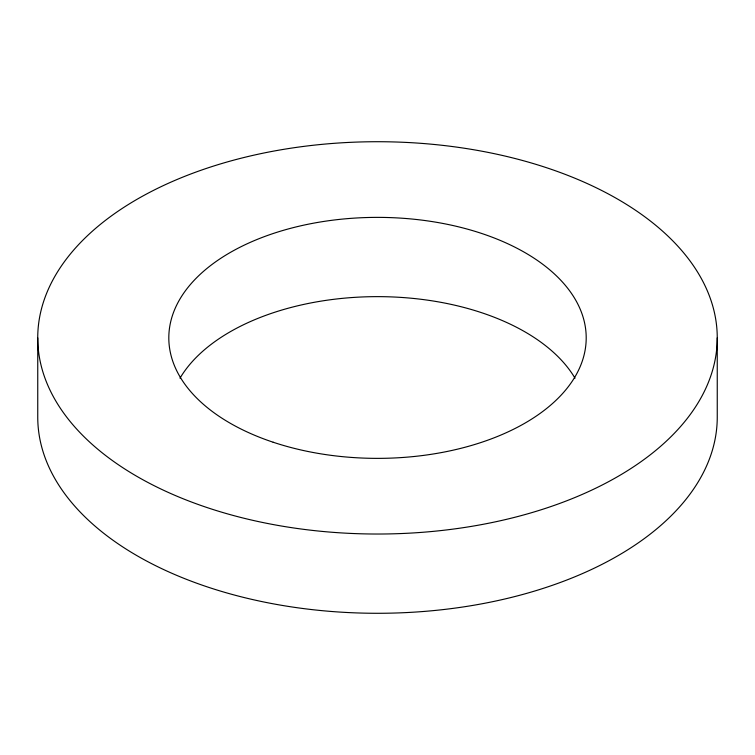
<?xml version="1.0" encoding="UTF-8"?>
<svg xmlns="http://www.w3.org/2000/svg" width="755" height="755" viewBox="0 0 755 755"><rect width="100%" height="100%" fill="white"/><g stroke="black" fill="none" stroke-linecap="round" stroke-linejoin="round"><path stroke-width="1.13" d="M717.25 337.872A339.75 196.149 0 0 1 207.625 507.747A339.75 196.149 0 0 1 207.625 167.997A339.75 196.149 0 0 1 717.25 337.872L717.25 417.128A339.75 196.149 0 0 1 377.5 613.287A339.75 196.149 0 0 1 37.75 417.128L37.75 337.872M179.992 378.189A208.701 120.498 0 0 1 377.5 296.639A208.701 120.498 0 0 1 575.008 378.189M273.15 442.222A208.701 120.498 0 0 0 586.201 337.872A208.701 120.498 0 0 0 273.15 233.522A208.701 120.498 0 0 0 273.15 442.222"/></g></svg>
